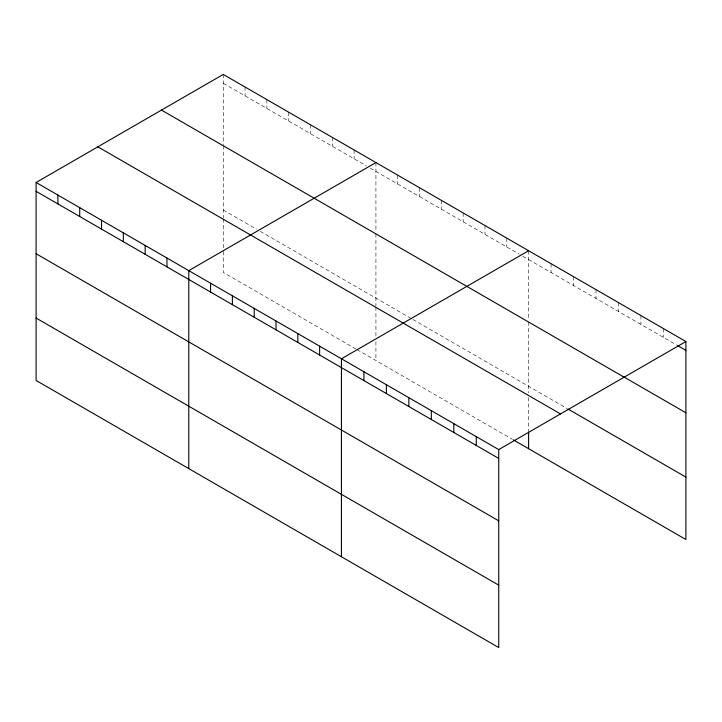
<?xml version="1.0" encoding="UTF-8"?>
<svg xmlns="http://www.w3.org/2000/svg" width="722" height="722" viewBox="0 0 722 722"><rect width="100%" height="100%" fill="white"/><g stroke="black" fill="none" stroke-linecap="round" stroke-linejoin="round"><path stroke-width="0.54" stroke-dasharray="3.61 2.71" d="M223.26 83.265L366.451 165.934M370.242 168.127L519.118 254.081M522.909 256.274L676.541 344.963M223.26 209.994L256.445 229.154M260.236 231.347L411.964 318.943M412.912 319.485L566.987 408.444M356.018 349.06L223.26 272.411L223.26 250.119M356.966 349.601L512.485 439.391M663.428 328.564L663.428 337.4M640.956 315.586L640.956 324.422M618.483 302.617L618.483 311.453M596.011 289.639L596.011 298.475M573.548 276.67L573.548 285.506M551.076 263.692L551.076 272.528M528.603 250.724L528.603 319.747M528.603 321.976L528.603 392.967M528.603 397.425L528.603 430.863M506.79 238.134L506.79 246.96M484.985 225.535L484.985 234.37M463.172 212.945L463.172 221.78M441.359 200.355L441.359 209.19M419.554 187.765L419.554 196.601M397.741 175.166L397.741 184.002M375.927 162.576L375.927 231.6M375.927 233.829L375.927 305.938M375.927 307.058L375.927 337.147M375.927 341.605L375.927 360.549M354.123 149.986L354.123 158.822M332.31 137.397L332.31 146.232M310.496 124.798L310.496 133.633M288.692 112.208L288.692 121.043M266.878 99.618L266.878 108.453M245.065 87.028L245.065 95.864M223.26 74.429L223.26 144.571M223.26 145.682L223.26 217.791M223.26 218.91L223.26 249"/><path stroke-width="1.08" d="M498.74 520.842L498.74 449.589L36.1 182.485L36.1 380.467L498.74 647.571L498.74 520.842L36.1 253.738M513.432 439.942L685.9 539.514L685.9 341.533L223.26 74.429L36.1 182.485M375.927 162.576L188.776 270.633L188.776 468.605M528.603 250.724L341.443 358.78L341.443 556.752M498.74 449.589L685.9 341.533M677.471 345.504L685.9 350.369M623.167 376.568L685.9 412.785M161.493 110.087L624.142 377.191M567.925 408.986L685.9 477.098M97.858 146.828L560.507 413.932M36.1 191.321L498.74 458.425M36.1 318.05L498.74 585.154M528.603 431.982L528.603 448.696M476.267 436.62L476.267 445.456M453.804 423.643L453.804 432.478M431.332 410.674L431.332 419.509M408.86 397.696L408.86 406.531M386.387 384.727L386.387 393.562M363.915 371.749L363.915 380.584M319.629 346.181L319.629 355.016M297.825 333.591L297.825 342.427M276.012 321.001L276.012 329.837M254.207 308.411L254.207 317.247M232.394 295.812L232.394 304.648M210.58 283.223L210.58 292.058M166.963 258.043L166.963 266.878M145.149 245.444L145.149 254.279M123.345 232.854L123.345 241.69M101.531 220.264L101.531 229.1M79.718 207.674L79.718 216.51M57.913 195.075L57.913 203.911"/></g></svg>
